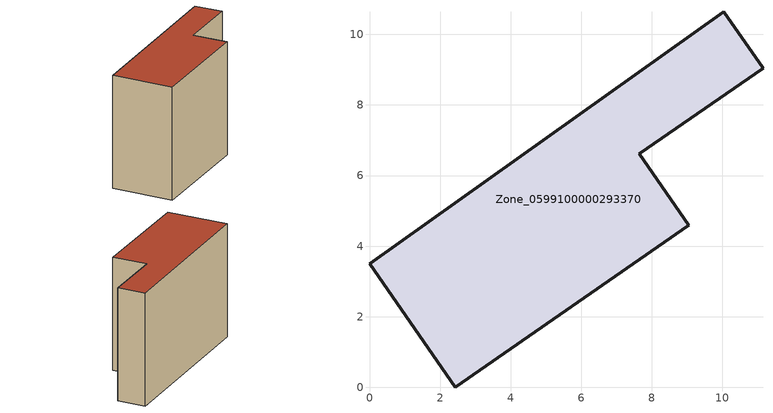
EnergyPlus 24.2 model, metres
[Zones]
Zone_0599100000293370
 floor ground (C_G): 0,3.5 10.04,10.64 11.15,9.04 7.65,6.61 9.05,4.59 2.43,0 z0
 wall outside (C_F): 2.43,0 9.05,4.59 7.65,6.61 11.15,9.04 10.04,10.64 0,3.5 2.43,0 z0:7.9
 roof outside (C_R): 10.04,10.64 0,3.5 2.43,0 9.05,4.59 7.65,6.61 11.15,9.04 z7.9
[BUILDING]
Pand.0599100000293370: North Axis=0; Terrain=City; Loads Convergence Tolerance Value=0.04; Temperature Convergence Tolerance Value=0.4; Solar Distribution=FullExterior; Maximum Number of Warmup Days=25; Minimum Number of Warmup Days=1
[Site:Location]
Rotterdam.The.Hague.AP_ZH_NLD Design_Conditions: Latitude=51.96; Longitude=4.45; Time Zone=1; Elevation=-4.5
[SITE:GROUNDTEMPERATURE:BUILDINGSURFACE]
18, 18, 18, 18, 18, 18, 18, 18, 18, 18, 18, 18
[MATERIAL] Thermal Absorptance=0.9; Solar Absorptance=0.7; Visible Absorptance=0.7
Name | Roughness | Thickness | Conductivity | Density | Specific Heat
G.TI.1946 | MediumSmooth | 0.15 | 1 | 540 | 1210
F.TI.1946 | Rough | 0.3 | 0.857143 | 1920 | 840
R.TI.1946 | MediumRough | 0.2 | 0.1 | 1500 | 1000
[CONSTRUCTION]
C_G: G.TI.1946
C_F: F.TI.1946
C_R: R.TI.1946
[ZONE]
Zone_0599100000293370: Type=1; Multiplier=1; Ceiling Height=Autocalculate; Volume=Autocalculate; Floor Area=autocalculate; Part of Total Floor Area=Yes
[ZONEINFILTRATION:DESIGNFLOWRATE]
Infil_Zone_0599100000293370: Zone or ZoneList or Space or SpaceList=Zone_0599100000293370; Schedule=AlwaysOn; Design Flow Rate Calculation Method=Flow/Area; Flow Rate per Floor Area=0.003; Constant Term Coefficient=1; Temperature Term Coefficient=0; Velocity Term Coefficient=0; Velocity Squared Term Coefficient=0
[HVACTEMPLATE:ZONE:IDEALLOADSAIRSYSTEM]
Zone_0599100000293370: Maximum Heating Supply Air Temperature=50; Minimum Cooling Supply Air Temperature=13; Maximum Heating Supply Air Humidity Ratio=0.0156; Minimum Cooling Supply Air Humidity Ratio=0.0077; Heating Limit=NoLimit; Cooling Limit=NoLimit; Dehumidification Control Type=ConstantSensibleHeatRatio; Cooling Sensible Heat Ratio=0.7; Dehumidification Setpoint=60; Humidification Control Type=None; Humidification Setpoint=30; Outdoor Air Method=None; Outdoor Air Flow Rate per Person=0.00944; Outdoor Air Flow Rate per Zone Floor Area=0; Outdoor Air Flow Rate per Zone=0; Demand Controlled Ventilation Type=None; Outdoor Air Economizer Type=NoEconomizer; Heat Recovery Type=None; Sensible Heat Recovery Effectiveness=0.7; Latent Heat Recovery Effectiveness=0.65
[ZONECONTROL:THERMOSTAT]
ThermostatControl_Zone_0599100000293370: Zone or ZoneList=Zone_0599100000293370; Control Type Schedule=DualSetpointControlType; Control 1=Thermostat_Zone_0599100000293370; Temperature Difference Between Cutout And Setpoint=0
[THERMOSTATSETPOINT:DUALSETPOINT]
Thermostat_Zone_0599100000293370: Heating Setpoint Temperature Schedule=HeatingSetpoint_Zone_0599100000293370; Cooling Setpoint Temperature Schedule=CoolingSetpoint_Zone_0599100000293370
[SCHEDULE:COMPACT]
HeatingSetpoint_Zone_0599100000293370: Through: 12/31, For: AllDays, Until: 24:00, 21
CoolingSetpoint_Zone_0599100000293370: Through: 12/31, For: AllDays, Until: 24:00, 24
DualSetpointControlType: Through: 12/31, For: AllDays, Until: 24:00, 4
AlwaysOn: Through: 12/31, For: AllDays, Until: 24:00, 1
